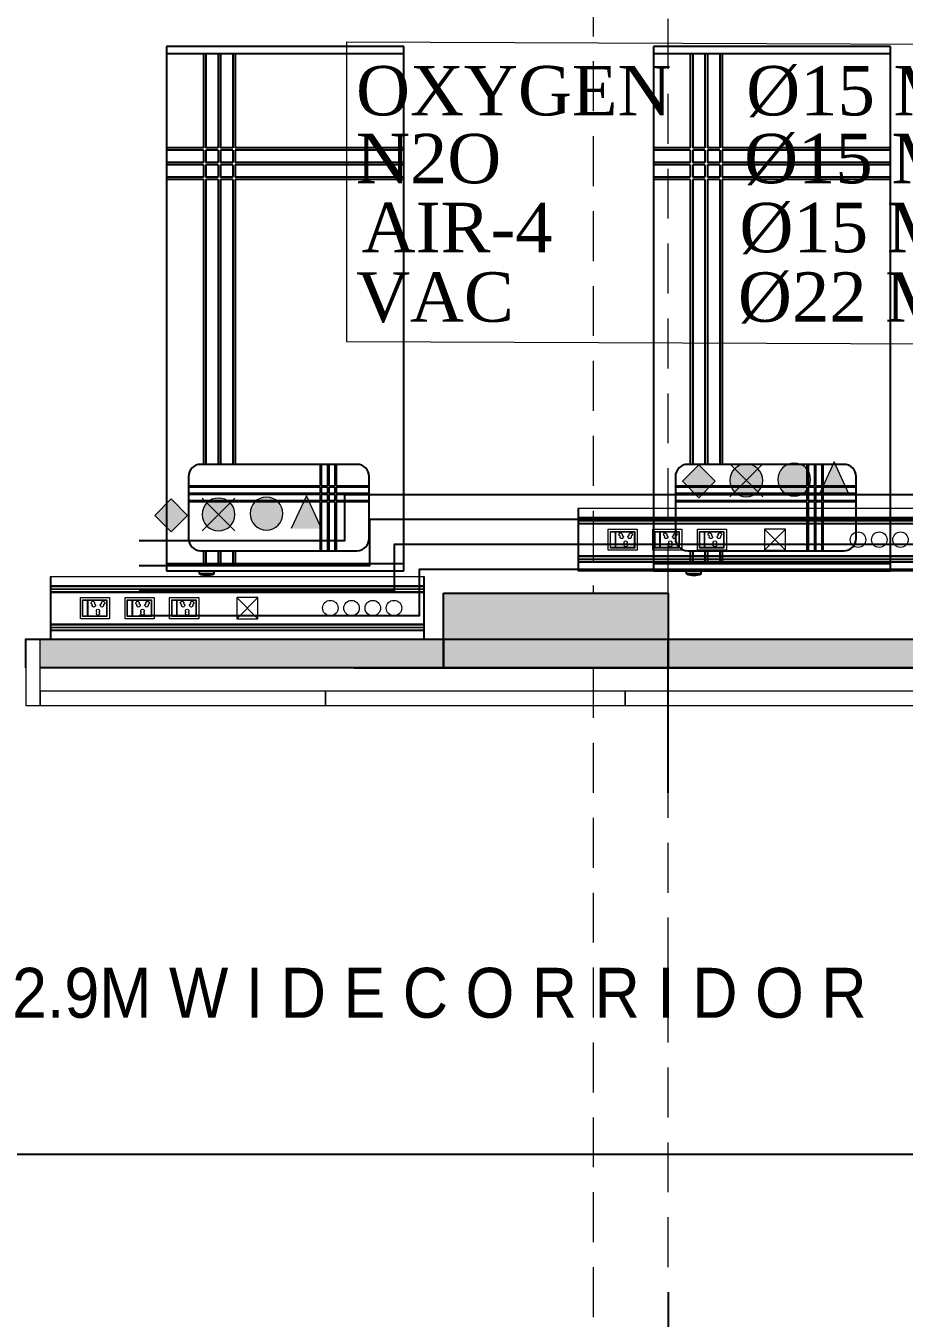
# Model space of a CAD drawing. Header units: metres. Extents: x 11749222 to 11901021, y -3863762 to -3708780.
# Drawn here: x 11814541 to 11818058, y -3790396 to -3785220 of the extents above; entities that cross this region are included whole.
import ezdxf

# ---------------------------------------------------------------- set-up
doc = ezdxf.new("R2010")
doc.units = ezdxf.units.M
doc.header["$MEASUREMENT"] = 0
doc.linetypes.add('HIDDEN', pattern=[0.375, 0.25, -0.125])
doc.layers.get('0').update_dxf_attribs({"color": 251, "linetype": 'CONTINUOUS'})
for name, color, linetype in [('BEAM', 251, 'CONTINUOUS'), ('BLOCK', 251, 'CONTINUOUS'), ('HATCH', 251, 'CONTINUOUS')]:
    doc.layers.add(name, color=color, linetype=linetype)
for name, color, linetype, lineweight in [('MEDI AIR 7', 4, 'CONTINUOUS', 25), ('MEDI AIR-4', 6, 'CONTINUOUS', 25), ('MEDI N2O', 5, 'CONTINUOUS', 25), ('MEDI O2', 3, 'CONTINUOUS', 25), ('MEDI VAC', 1, 'CONTINUOUS', 25), ('MGPS', 123, 'CONTINUOUS', 13), ('WALL PANEL', 7, 'CONTINUOUS', 15)]:
    doc.layers.add(name, color=color, linetype=linetype, lineweight=lineweight)
doc.styles.add('Scale M 75', font='times.ttf', dxfattribs={"height": 125})
doc.styles.get("Standard").update_dxf_attribs({"font": 'arial.ttf'})

# ---------------------------------------------------------------- blocks, each defined once
blk = doc.blocks.new('A$C42ED42C6')
at = {"layer": 'MEDI N2O', "linetype": 'Continuous', "lineweight": 15}
h = blk.add_hatch(color=5, dxfattribs=at)
h.dxf.hatch_style = 1
h.paths.add_polyline_path([(2946, 1220), (1726, 0), (2946, -1220, 0.1989124), (3451, 0, 0.1989124)])
h.paths.add_polyline_path([(1726, 0), (505, -1220, 0.4142136), (2946, -1220)])
h.paths.add_polyline_path([(505, 1220, 0.1989124), (0, 0, 0.1989124), (505, -1220), (1726, 0)])
h.paths.add_polyline_path([(2946, 1220, 0.4142136), (505, 1220), (1726, 0)])
at = {"layer": 'MEDI N2O', "color": 5, "linetype": 'Continuous', "lineweight": 15}
blk.add_circle((1726, 0), 1726, dxfattribs=at)
blk = doc.blocks.new('A$C04586E02')
at = {"layer": 'MEDI AIR-4', "lineweight": 15}
h = blk.add_hatch(color=256, dxfattribs=at)
h.dxf.hatch_style = 1
h.paths.add_polyline_path([(2946, 1220), (1726, 0), (2946, -1220, 0.1989124), (3451, 0, 0.1989124)])
h.paths.add_polyline_path([(1726, 0), (505, -1220, 0.4142136), (2946, -1220)])
h.paths.add_polyline_path([(505, 1220, 0.1989124), (0, 0, 0.1989124), (505, -1220), (1726, 0)])
h.paths.add_polyline_path([(2946, 1220, 0.4142136), (505, 1220), (1726, 0)])
for p, q in [((0, 1726), (3451, -1726)), ((3451, 1726), (0, -1726))]:
    blk.add_line(p, q, dxfattribs=at)
blk.add_circle((1726, 0), 1726, dxfattribs=at)
blk = doc.blocks.new('A$C1A766040')
at = {"layer": 'MEDI VAC', "lineweight": 15}
h = blk.add_hatch(color=256, dxfattribs=at)
h.dxf.hatch_style = 1
h.paths.add_polyline_path([(1726, -1726), (3451, 0), (1726, 1726), (0, 0)])
for p, q in [((1726, 1726), (0, 0)), ((3451, 0), (1726, 1726)), ((0, 0), (1726, -1726)), ((1726, -1726), (3451, 0))]:
    blk.add_line(p, q, dxfattribs=at)
blk = doc.blocks.new('A$C6CEF60F2')
at = {"layer": 'MEDI O2', "lineweight": 15}
h = blk.add_hatch(color=256, dxfattribs=at)
h.dxf.hatch_style = 1
h.paths.add_polyline_path([(0, 1587), (0, -1587), (3451, 0)])
for p, q in [((0, 1587, 0), (3451, 0, 0)), ((3451, 0, 0), (0, -1587, 0))]:
    blk.add_line(p, q, dxfattribs=at)
blk = doc.blocks.new('A$C47F2453C')
at = {"color": 196, "lineweight": -2, "ltscale": 30}
for p, q in [((1500.3, 250), (0, 250)), ((0, 250), (0, 0)), ((3, 250), (3, 0)), ((1497.3, 215.1), (3, 215.1)), ((1497.3, 211.6), (3, 211.6)), ((1497.3, 0), (1497.3, 250)), ((1500.3, 0), (1500.3, 250)), ((1497.3, 202.6), (3, 202.6)), ((1497.3, 201), (3, 201)), ((1497.3, 191.6), (3, 191.6)), ((1497.3, 188.1), (3, 188.1)), ((990.5, 156.7), (990.5, 93.3)), ((992.1, 156.7), (992.1, 93.3)), ((1011, 156.7), (1011, 93.3)), ((1169.2, 156.7), (1169.2, 93.3)), ((1170.8, 156.7), (1170.8, 93.3)), ((1189.7, 156.7), (1189.7, 93.3)), ((1347.9, 156.7), (1347.9, 93.3)), ((1349.5, 156.7), (1349.5, 93.3)), ((1368.4, 156.7), (1368.4, 93.3)), ((1497.3, 61.9), (3, 61.9)), ((1497.3, 58.4), (3, 58.4)), ((0, 0), (1500.3, 0)), ((1497.3, 49), (3, 49)), ((1497.3, 47.4), (3, 47.4)), ((1497.3, 38.4), (3, 38.4)), ((1497.3, 34.9), (3, 34.9))]:
    blk.add_line(p, q, dxfattribs=at)
for points in [[(667.4, 82.4), (752.4, 82.4), (752.4, 167.4), (667.4, 167.4)], [(914.8, 158.2), (1012.1, 158.2), (1012.1, 91.8), (914.8, 91.8)], [(1093.5, 158.2), (1190.8, 158.2), (1190.8, 91.8), (1093.5, 91.8)], [(1272.2, 158.2), (1369.5, 158.2), (1369.5, 91.8), (1272.2, 91.8)]]:
    blk.add_lwpolyline(points, close=True, dxfattribs=at)
for points in [[(752.4, 167.4), (667.4, 82.4)], [(667.4, 167.4), (752.4, 82.4)], [(904.6, 167.5), (1021.1, 167.5), (1021.1, 82.5), (904.6, 82.5), (904.6, 167.5)], [(990.5, 93.3), (916.4, 93.3), (916.4, 156.7), (990.5, 156.7)], [(992.1, 156.7), (1011, 156.7)], [(1083.3, 167.5), (1199.8, 167.5), (1199.8, 82.5), (1083.3, 82.5), (1083.3, 167.5)], [(1169.2, 93.3), (1095.1, 93.3), (1095.1, 156.7), (1169.2, 156.7)], [(1170.8, 156.7), (1189.7, 156.7)], [(1262, 167.5), (1378.5, 167.5), (1378.5, 82.5), (1262, 82.5), (1262, 167.5)], [(1347.9, 93.3), (1273.8, 93.3), (1273.8, 156.7), (1347.9, 156.7)], [(1349.5, 156.7), (1368.4, 156.7)], [(1011, 93.3), (992.1, 93.3)], [(1189.7, 93.3), (1170.8, 93.3)], [(1368.4, 93.3), (1349.5, 93.3)]]:
    blk.add_lwpolyline(points, dxfattribs=at)
for centre in [(122.4, 125), (207.4, 125), (292.4, 125), (377.4, 125)]:
    blk.add_circle(centre, 31, dxfattribs=at)
at = {"color": 196, "lineweight": -2, "ltscale": 30, "extrusion": (-7.88861e-31, -1.33227e-15, -1)}
for centre in [(930.5, 104.2), (1109.2, 104.2), (1287.9, 104.2)]:
    blk.add_ellipse(centre, major_axis=(4.77, 4.77), ratio=1, start_param=0.263361, end_param=5.282755, dxfattribs=at)
at = {"color": 196, "lineweight": -2, "ltscale": 30, "extrusion": (-3.9443e-31, -1.33227e-15, -1)}
for centre in [(934.9, 114.2), (1113.6, 114.2), (1292.3, 114.2)]:
    blk.add_ellipse(centre, major_axis=(-4.77, 4.77), ratio=1, start_param=4.97575, end_param=9.995144, dxfattribs=at)
at = {"color": 196, "lineweight": -2, "ltscale": 30, "extrusion": (-1.18329e-30, -1.33227e-15, -1)}
for centre in [(950.9, 146.9), (1129.6, 146.9), (1308.3, 146.9)]:
    blk.add_ellipse(centre, major_axis=(4.77, 4.77), ratio=1, start_param=2.986247, end_param=8.009328, dxfattribs=at)
at = {"color": 196, "lineweight": -2, "ltscale": 30, "extrusion": (-1.08468e-30, -1.33227e-15, -1)}
for centre in [(950.9, 136), (1129.6, 136), (1308.3, 136)]:
    blk.add_ellipse(centre, major_axis=(-4.77, 4.77), ratio=1, start_param=1.41545, end_param=6.438531, dxfattribs=at)
at = {"color": 196, "lineweight": -2, "ltscale": 30, "extrusion": (6.90253e-31, -1.33227e-15, -1)}
for centre in [(966.8, 114.2), (1145.5, 114.2)]:
    blk.add_ellipse(centre, major_axis=(4.77, 4.77), ratio=1, start_param=2.571226, end_param=7.59062, dxfattribs=at)
at = {"color": 196, "lineweight": -2, "ltscale": 30, "extrusion": (1.97215e-31, -1.33227e-15, -1)}
for centre, start_param, end_param in [((971.3, 104.2), -0.570366, 4.449028), ((1149.9, 104.2), -0.570366, 4.449028), ((1324.2, 114.2), 2.571226, 7.59062), ((1328.6, 104.2), -0.570366, 4.449028)]:
    blk.add_ellipse(centre, major_axis=(4.77, 4.77), ratio=1, start_param=start_param, end_param=end_param, dxfattribs=at)

msp = doc.modelspace()

# ---------------------------------------------------------------- hatches: boundary and pattern name
at = {"layer": 'HATCH', "ltscale": 500}
h = msp.add_hatch(color=251, dxfattribs=at)
h.dxf.hatch_style = 1
h.paths.add_polyline_path([(11782733.1, -3820581.8), (11783033.1, -3820581.8), (11783033.1, -3821481.8), (11782733.1, -3821481.8)])
h.paths.add_polyline_path([(11826143.1, -3824446.8), (11827043.1, -3824446.8), (11827043.1, -3824746.8), (11826143.1, -3824746.8)])
h.paths.add_polyline_path([(11800558.1, -3830511.8), (11800858.1, -3830511.8), (11800858.1, -3831411.8), (11800558.1, -3831411.8)])
h.paths.add_polyline_path([(11822943.1, -3830511.8), (11823543.1, -3830511.8), (11823543.1, -3830811.8), (11822943.1, -3830811.8)])
h.paths.add_polyline_path([(11779303.1, -3812391.8), (11780053.1, -3812391.8), (11780053.1, -3812691.8), (11779303.1, -3812691.8)])
h.paths.add_polyline_path([(11779303.1, -3815921.8), (11780203.1, -3815921.8), (11780203.1, -3816221.8), (11779303.1, -3816221.8)])
h.paths.add_polyline_path([(11816284.8, -3830411.8), (11817113.1, -3830411.8), (11817113.1, -3830711.8), (11816284.8, -3830711.8)])
h.paths.add_polyline_path([(11792528.1, -3829811.8), (11792828.1, -3829811.8), (11792828.1, -3830711.8), (11792528.1, -3830711.8)])
h.paths.add_polyline_path([(11786358.1, -3829961.8), (11786658.1, -3829961.8), (11786658.1, -3830711.8), (11786358.1, -3830711.8)])
h.paths.add_polyline_path([(11786033.1, -3830736.8), (11786333.1, -3830736.8), (11786333.1, -3831486.8), (11786033.1, -3831486.8)])
h.paths.add_polyline_path([(11779303.1, -3801521.8), (11780053.1, -3801521.8), (11780053.1, -3801821.8), (11779303.1, -3801821.8)])
h.paths.add_polyline_path([(11826143.1, -3801521.8), (11827043.1, -3801521.8), (11827043.1, -3801821.8), (11826143.1, -3801821.8)])
h.paths.add_polyline_path([(11779203.1, -3820581.8), (11779503.1, -3820581.8), (11779503.1, -3821481.8), (11779203.1, -3821481.8)])
h.paths.add_polyline_path([(11786033.1, -3829961.8), (11786333.1, -3829961.8), (11786333.1, -3830711.8), (11786033.1, -3830711.8)])
h.paths.add_polyline_path([(11826043.1, -3787791.8), (11826343.1, -3787791.8), (11826343.1, -3786813.5), (11826043.1, -3786813.5)])
h.paths.add_polyline_path([(11779303.1, -3808791.8), (11780053.1, -3808791.8), (11780053.1, -3809091.8), (11779303.1, -3809091.8)])
h.paths.add_polyline_path([(11807758.1, -3830511.8), (11808058.1, -3830511.8), (11808058.1, -3831411.8), (11807758.1, -3831411.8)])
h.paths.add_polyline_path([(11826143.1, -3781561.8), (11827043.1, -3781561.8), (11827043.1, -3781861.8), (11826143.1, -3781861.8)])
h.paths.add_polyline_path([(11826143.1, -3797921.8), (11827043.1, -3797921.8), (11827043.1, -3798221.8), (11826143.1, -3798221.8)])
h.paths.add_polyline_path([(11779303.1, -3805191.8), (11780053.1, -3805191.8), (11780053.1, -3805491.8), (11779303.1, -3805491.8)])
h.paths.add_polyline_path([(11811358.1, -3824481.8), (11811658.1, -3824481.8), (11811658.1, -3825381.8), (11811358.1, -3825381.8)])
h.paths.add_polyline_path([(11826143.1, -3805191.8), (11827043.1, -3805191.8), (11827043.1, -3805491.8), (11826143.1, -3805491.8)])
h.paths.add_polyline_path([(11784348.1, -3790791.8), (11784648.1, -3790791.8), (11784648.1, -3791391.8), (11784348.1, -3791391.8)])
h.paths.add_polyline_path([(11779303.1, -3790791.8), (11780203.1, -3790791.8), (11780203.1, -3791091.8), (11779303.1, -3791091.8)])
h.paths.add_polyline_path([(11826143.1, -3790791.8), (11826943.1, -3790791.8), (11826943.1, -3791091.8), (11826143.1, -3791091.8)])
h.paths.add_polyline_path([(11822943.1, -3819521.8), (11823642, -3819521.8), (11823642, -3819821.8), (11822943.1, -3819821.8)])
h.paths.add_polyline_path([(11820113.1, -3830411.8), (11820941.3, -3830411.8), (11820941.3, -3830711.8), (11820113.1, -3830711.8)])
h.paths.add_polyline_path([(11826143.1, -3812391.8), (11827043.1, -3812391.8), (11827043.1, -3812691.8), (11826143.1, -3812691.8)])
h.paths.add_polyline_path([(11784348.1, -3787191.8), (11784648.1, -3787191.8), (11784648.1, -3787791.8), (11784348.1, -3787791.8)])
h.paths.add_polyline_path([(11784673.1, -3787191.8), (11784973.1, -3787191.8), (11784973.1, -3787791.8), (11784673.1, -3787791.8)])
h.paths.add_polyline_path([(11780683.1, -3786891.8), (11780983.1, -3786891.8), (11780983.1, -3787791.8), (11780683.1, -3787791.8)])
h.paths.add_polyline_path([(11826143.1, -3830411.8), (11827043.1, -3830411.8), (11827043.1, -3830711.8), (11826143.1, -3830711.8)])
h.paths.add_polyline_path([(11798793.1, -3779261.8), (11799093.1, -3779261.8), (11799093.1, -3780161.8), (11798793.1, -3780161.8)])
h.paths.add_polyline_path([(11804823.1, -3779261.8), (11805123.1, -3779261.8), (11805123.1, -3780161.8), (11804823.1, -3780161.8)])
h.paths.add_polyline_path([(11782733.1, -3829961.8), (11783033.1, -3829961.8), (11783033.1, -3830711.8), (11782733.1, -3830711.8)])
h.paths.add_polyline_path([(11784673.1, -3790791.8), (11784973.1, -3790791.8), (11784973.1, -3791391.8), (11784673.1, -3791391.8)])
h.paths.add_polyline_path([(11795493.1, -3779261.8), (11795793.1, -3779261.8), (11795793.1, -3780161.8), (11795493.1, -3780161.8)])
h.paths.add_polyline_path([(11780683.1, -3781011.8), (11780983.1, -3781011.8), (11780983.1, -3781761.8), (11780683.1, -3781761.8)])
h.paths.add_polyline_path([(11784348.1, -3794391.8), (11784648.1, -3794391.8), (11784648.1, -3794991.8), (11784348.1, -3794991.8)])
h.paths.add_polyline_path([(11784673.1, -3794991.8), (11784973.1, -3794991.8), (11784973.1, -3794391.8), (11784673.1, -3794391.8)])
h.paths.add_polyline_path([(11782733.1, -3815471.8), (11783033.1, -3815471.8), (11783033.1, -3816221.8), (11782733.1, -3816221.8)])
h.paths.add_polyline_path([(11784348.1, -3781011.8), (11784648.1, -3781011.8), (11784648.1, -3781761.8), (11784348.1, -3781761.8)])
h.paths.add_polyline_path([(11782283.1, -3830736.8), (11783033.1, -3830736.8), (11783033.1, -3831036.8), (11782283.1, -3831036.8)])
h.paths.add_polyline_path([(11811358.1, -3830511.8), (11811658.1, -3830511.8), (11811658.1, -3831411.8), (11811358.1, -3831411.8)])
h.paths.add_polyline_path([(11782733.1, -3824481.8), (11783033.1, -3824481.8), (11783033.1, -3825231.8), (11782733.1, -3825231.8)])
h.paths.add_polyline_path([(11804158.1, -3830511.8), (11804458.1, -3830511.8), (11804458.1, -3831411.8), (11804158.1, -3831411.8)])
h.paths.add_polyline_path([(11826143.1, -3794391.8), (11827043.1, -3794391.8), (11827043.1, -3794691.8), (11826143.1, -3794691.8)])
h.paths.add_polyline_path([(11779303.1, -3797921.8), (11780053.1, -3797921.8), (11780053.1, -3798221.8), (11779303.1, -3798221.8)])
h.paths.add_polyline_path([(11820113.1, -3830736.8), (11820713.1, -3830736.8), (11820713.1, -3831036.8), (11820113.1, -3831036.8)])
h.paths.add_polyline_path([(11779028.1, -3830736.8), (11779778.1, -3830736.8), (11779778.1, -3831036.8), (11779028.1, -3831036.8)])
h.paths.add_polyline_path([(11816513.1, -3830736.8), (11817113.1, -3830736.8), (11817113.1, -3831036.8), (11816513.1, -3831036.8)])
h.paths.add_polyline_path([(11780203.1, -3794391.8), (11779303.1, -3794391.8), (11779303.1, -3794691.8), (11780203.1, -3794691.8)])
h.paths.add_polyline_path([(11792528.1, -3824481.8), (11792828.1, -3824481.8), (11792828.1, -3825381.8), (11792528.1, -3825381.8)])
h.paths.add_polyline_path([(11796958.1, -3830511.8), (11797258.1, -3830511.8), (11797258.1, -3831411.8), (11796958.1, -3831411.8)])
h.paths.add_polyline_path([(11816813.1, -3824481.8), (11817113.1, -3824481.8), (11817113.1, -3825381.8), (11816813.1, -3825381.8)])
h.paths.add_polyline_path([(11826143.1, -3815921.8), (11827043.1, -3815921.8), (11827043.1, -3816221.8), (11826143.1, -3816221.8)])
h.paths.add_polyline_path([(11826143.1, -3821181.8), (11827121.3, -3821181.8), (11827121.3, -3821481.8), (11826143.1, -3821481.8)])
h.paths.add_polyline_path([(11787103.1, -3780861.8), (11787403.1, -3780861.8), (11787403.1, -3781761.8), (11787103.1, -3781761.8)])
edge = h.paths.add_edge_path()
edge.add_line((11807608.1, -3780861.8), (11807608.1, -3781761.8))
edge.add_line((11820113.1, -3821481.8), (11821091.3, -3821481.8))
edge.add_line((11786033.1, -3815471.8), (11786033.1, -3816221.8))
edge.add_line((11807908.1, -3787791.8), (11807908.1, -3786891.8))
edge.add_line((11786333.1, -3825231.8), (11786333.1, -3824481.8))
edge.add_line((11786358.1, -3824481.8), (11786358.1, -3825231.8))
h.paths.add_polyline_path([(11804823.1, -3821181.8), (11805723.1, -3821181.8), (11805723.1, -3821481.8), (11804823.1, -3821481.8)], flags=17)
h.paths.add_polyline_path([(11789463.1, -3820581.8), (11789763.1, -3820581.8), (11789763.1, -3821481.8), (11789463.1, -3821481.8)], flags=17)
h.paths.add_polyline_path([(11786358.1, -3820731.8), (11786658.1, -3820731.8), (11786658.1, -3821481.8), (11786358.1, -3821481.8)], flags=17)
h.paths.add_polyline_path([(11786358.1, -3824481.8), (11786658.1, -3824481.8), (11786658.1, -3825231.8), (11786358.1, -3825231.8)], flags=17)
h.paths.add_polyline_path([(11794814.8, -3821181.8), (11795793.1, -3821181.8), (11795793.1, -3821481.8), (11794814.8, -3821481.8)], flags=17)
h.paths.add_polyline_path([(11796618.9, -3824481.8), (11797597.2, -3824481.8), (11797597.2, -3824781.8), (11796618.9, -3824781.8)], flags=17)
h.paths.add_polyline_path([(11810183.1, -3821181.8), (11811083.1, -3821181.8), (11811083.1, -3821481.8), (11810183.1, -3821481.8)], flags=17)
h.paths.add_polyline_path([(11798793.1, -3821181.8), (11799771.3, -3821181.8), (11799771.3, -3821481.8), (11798793.1, -3821481.8)], flags=17)
h.paths.add_polyline_path([(11816213.1, -3821181.8), (11817113.1, -3821181.8), (11817113.1, -3821481.8), (11816213.1, -3821481.8)], flags=17)
h.paths.add_polyline_path([(11786033.1, -3820731.8), (11786333.1, -3820731.8), (11786333.1, -3821481.8), (11786033.1, -3821481.8)], flags=17)
h.paths.add_polyline_path([(11786033.1, -3824481.8), (11786333.1, -3824481.8), (11786333.1, -3825231.8), (11786033.1, -3825231.8)], flags=17)
h.paths.add_polyline_path([(11810183.1, -3794391.8), (11811083.1, -3794391.8), (11811083.1, -3794691.8), (11810183.1, -3794691.8)], flags=17)
h.paths.add_polyline_path([(11804823.1, -3787191.8), (11805123.1, -3787191.8), (11805123.1, -3787791.8), (11804823.1, -3787791.8)], flags=16)
h.paths.add_polyline_path([(11804823.1, -3801521.8), (11805723.1, -3801521.8), (11805723.1, -3801821.8), (11804823.1, -3801821.8)], flags=17)
h.paths.add_polyline_path([(11801593.1, -3785331.8), (11802193.1, -3785331.8), (11802193.1, -3785631.8), (11801593.1, -3785631.8)], flags=17)
h.paths.add_polyline_path([(11801593.1, -3787491.8), (11802193.1, -3787491.8), (11802193.1, -3787791.8), (11801593.1, -3787791.8)], flags=16)
h.paths.add_polyline_path([(11810183.1, -3815921.8), (11811083.1, -3815921.8), (11811083.1, -3816221.8), (11810183.1, -3816221.8)], flags=17)
h.paths.add_polyline_path([(11786033.1, -3815471.8), (11786333.1, -3815471.8), (11786333.1, -3816221.8), (11786033.1, -3816221.8)], flags=17)
h.paths.add_polyline_path([(11795793.1, -3805491.8), (11794893.1, -3805491.8), (11794893.1, -3805191.8), (11795793.1, -3805191.8)], flags=17)
h.paths.add_polyline_path([(11788863.1, -3812391.8), (11789763.1, -3812391.8), (11789763.1, -3812691.8), (11788863.1, -3812691.8)], flags=17)
h.paths.add_polyline_path([(11795493.1, -3815621.8), (11795793.1, -3815621.8), (11795793.1, -3816521.8), (11795493.1, -3816521.8)], flags=17)
h.paths.add_polyline_path([(11788863.1, -3815921.8), (11789763.1, -3815921.8), (11789763.1, -3816221.8), (11788863.1, -3816221.8)], flags=17)
h.paths.add_polyline_path([(11804823.1, -3812391.8), (11805723.1, -3812391.8), (11805723.1, -3812691.8), (11804823.1, -3812691.8)], flags=17)
h.paths.add_polyline_path([(11786358.1, -3815471.8), (11786658.1, -3815471.8), (11786658.1, -3816221.8), (11786358.1, -3816221.8)], flags=17)
h.paths.add_polyline_path([(11788863.1, -3808791.8), (11789763.1, -3808791.8), (11789763.1, -3809091.8), (11788863.1, -3809091.8)], flags=17)
h.paths.add_polyline_path([(11810183.1, -3797921.8), (11811083.1, -3797921.8), (11811083.1, -3798221.8), (11810183.1, -3798221.8)], flags=17)
h.paths.add_polyline_path([(11810183.1, -3808791.8), (11811083.1, -3808791.8), (11811083.1, -3809091.8), (11810183.1, -3809091.8)], flags=17)
h.paths.add_polyline_path([(11810183.1, -3805191.8), (11811083.1, -3805191.8), (11811083.1, -3805491.8), (11810183.1, -3805491.8)], flags=17)
h.paths.add_polyline_path([(11813683.1, -3819521.8), (11814283.1, -3819521.8), (11814283.1, -3819821.8), (11813683.1, -3819821.8)], flags=17)
h.paths.add_polyline_path([(11820113.1, -3801521.8), (11821013.1, -3801521.8), (11821013.1, -3801821.8), (11820113.1, -3801821.8)], flags=17)
h.paths.add_polyline_path([(11816213.1, -3801521.8), (11817113.1, -3801521.8), (11817113.1, -3801821.8), (11816213.1, -3801821.8)], flags=17)
h.paths.add_polyline_path([(11798793.1, -3808491.8), (11799093.1, -3808491.8), (11799093.1, -3809391.8), (11798793.1, -3809391.8)], flags=17)
h.paths.add_polyline_path([(11804823.1, -3808791.8), (11805723.1, -3808791.8), (11805723.1, -3809091.8), (11804823.1, -3809091.8)], flags=17)
h.paths.add_polyline_path([(11820113.1, -3821181.8), (11821091.3, -3821181.8), (11821091.3, -3821481.8), (11820113.1, -3821481.8)], flags=17)
h.paths.add_polyline_path([(11795493.1, -3808491.8), (11795793.1, -3808491.8), (11795793.1, -3809391.8), (11795493.1, -3809391.8)], flags=17)
h.paths.add_polyline_path([(11816813.1, -3808491.8), (11817113.1, -3808491.8), (11817113.1, -3809391.8), (11816813.1, -3809391.8)], flags=17)
h.paths.add_polyline_path([(11798793.1, -3801521.8), (11799693.1, -3801521.8), (11799693.1, -3801821.8), (11798793.1, -3801821.8)], flags=17)
h.paths.add_polyline_path([(11811910.6, -3787491.8), (11812810.6, -3787491.8), (11812810.6, -3787791.8), (11811910.6, -3787791.8)], flags=17)
h.paths.add_polyline_path([(11816213.1, -3787491.8), (11817113.1, -3787491.8), (11817113.1, -3787791.8), (11816213.1, -3787791.8)], flags=17)
h.paths.add_polyline_path([(11820113.1, -3787491.8), (11821013.1, -3787491.8), (11821013.1, -3787791.8), (11820113.1, -3787791.8)], flags=17)
h.paths.add_polyline_path([(11804823.1, -3805191.8), (11805723.1, -3805191.8), (11805723.1, -3805491.8), (11804823.1, -3805491.8)], flags=17)
h.paths.add_polyline_path([(11798793.1, -3805191.8), (11799693.1, -3805191.8), (11799693.1, -3805491.8), (11798793.1, -3805491.8)], flags=17)
h.paths.add_polyline_path([(11792363.1, -3819521.8), (11792963.1, -3819521.8), (11792963.1, -3819821.8), (11792363.1, -3819821.8)], flags=17)
h.paths.add_polyline_path([(11804823.1, -3794391.8), (11805723.1, -3794391.8), (11805723.1, -3794691.8), (11804823.1, -3794691.8)], flags=17)
h.paths.add_polyline_path([(11788863.1, -3805191.8), (11789763.1, -3805191.8), (11789763.1, -3805491.8), (11788863.1, -3805491.8)], flags=17)
h.paths.add_polyline_path([(11820113.1, -3805191.8), (11821013.1, -3805191.8), (11821013.1, -3805491.8), (11820113.1, -3805491.8)], flags=17)
h.paths.add_polyline_path([(11816213.1, -3805191.8), (11817113.1, -3805191.8), (11817113.1, -3805491.8), (11816213.1, -3805491.8)], flags=17)
h.paths.add_polyline_path([(11820113.1, -3808491.8), (11820413.1, -3808491.8), (11820413.1, -3809391.8), (11820113.1, -3809391.8)], flags=17)
h.paths.add_polyline_path([(11798793.1, -3812091.8), (11799093.1, -3812091.8), (11799093.1, -3812991.8), (11798793.1, -3812991.8)], flags=17)
h.paths.add_polyline_path([(11820113.1, -3815621.8), (11820413.1, -3815621.8), (11820413.1, -3816521.8), (11820113.1, -3816521.8)], flags=17)
h.paths.add_polyline_path([(11804823.1, -3797921.8), (11805723.1, -3797921.8), (11805723.1, -3798221.8), (11804823.1, -3798221.8)], flags=17)
h.paths.add_polyline_path([(11816813.1, -3797621.8), (11817113.1, -3797621.8), (11817113.1, -3798521.8), (11816813.1, -3798521.8)], flags=17)
h.paths.add_polyline_path([(11820113.1, -3797621.8), (11820413.1, -3797621.8), (11820413.1, -3798521.8), (11820113.1, -3798521.8)], flags=17)
h.paths.add_polyline_path([(11794893.1, -3801521.8), (11795793.1, -3801521.8), (11795793.1, -3801821.8), (11794893.1, -3801821.8)], flags=17)
h.paths.add_polyline_path([(11809987.8, -3801521.6), (11811083.1, -3801521.8), (11811083.1, -3801821.8), (11809987.8, -3801821.6)], flags=17)
h.paths.add_polyline_path([(11788863.1, -3801521.8), (11789763.1, -3801521.8), (11789763.1, -3801821.8), (11788863.1, -3801821.8)], flags=17)
h.paths.add_polyline_path([(11803818.9, -3824481.8), (11804797.2, -3824481.8), (11804797.2, -3824781.8), (11803818.9, -3824781.8)], flags=17)
h.paths.add_polyline_path([(11795493.1, -3812091.8), (11795793.1, -3812091.8), (11795793.1, -3812991.8), (11795493.1, -3812991.8)], flags=17)
h.paths.add_polyline_path([(11791348.1, -3781761.8), (11791648.1, -3781761.8), (11791648.1, -3780961.8), (11791348.1, -3780961.8)], flags=17)
h.paths.add_polyline_path([(11820113.1, -3794091.8), (11820413.1, -3794091.8), (11820413.1, -3794991.8), (11820113.1, -3794991.8)], flags=17)
h.paths.add_polyline_path([(11795493.1, -3784731.8), (11795793.1, -3784731.8), (11795793.1, -3785631.8), (11795493.1, -3785631.8)], flags=17)
h.paths.add_polyline_path([(11810183.1, -3790791.8), (11811083.1, -3790791.8), (11811083.1, -3791091.8), (11810183.1, -3791091.8)], flags=17)
h.paths.add_polyline_path([(11804823.1, -3784731.8), (11805123.1, -3784731.8), (11805123.1, -3785631.8), (11804823.1, -3785631.8)], flags=17)
h.paths.add_polyline_path([(11791348.1, -3786891.8), (11791648.1, -3786891.8), (11791648.1, -3787791.8), (11791348.1, -3787791.8)], flags=17)
h.paths.add_polyline_path([(11807608.1, -3786891.8), (11807908.1, -3786891.8), (11807908.1, -3787791.8), (11807608.1, -3787791.8)], flags=16)
h.paths.add_polyline_path([(11788863.1, -3790791.8), (11789763.1, -3790791.8), (11789763.1, -3791091.8), (11788863.1, -3791091.8)], flags=17)
h.paths.add_polyline_path([(11798793.1, -3790791.8), (11799438.1, -3790791.8), (11799438.1, -3791091.8), (11798793.1, -3791091.8)], flags=17)
h.paths.add_polyline_path([(11787103.1, -3786891.8), (11787403.1, -3786891.8), (11787403.1, -3787791.8), (11787103.1, -3787791.8)], flags=17)
h.paths.add_polyline_path([(11816813.1, -3780861.8), (11817113.1, -3780861.8), (11817113.1, -3781761.8), (11816813.1, -3781761.8)], flags=17)
h.paths.add_polyline_path([(11795493.1, -3786891.8), (11795793.1, -3786891.8), (11795793.1, -3787791.8), (11795493.1, -3787791.8)], flags=17)
h.paths.add_polyline_path([(11812210.6, -3780861.8), (11812510.6, -3780861.8), (11812510.6, -3781761.8), (11812210.6, -3781761.8)], flags=17)
h.paths.add_polyline_path([(11820113.1, -3790791.8), (11821013.1, -3790791.8), (11821013.1, -3791091.8), (11820113.1, -3791091.8)], flags=17)
h.paths.add_polyline_path([(11795493.1, -3797621.8), (11795793.1, -3797621.8), (11795793.1, -3798521.8), (11795493.1, -3798521.8)], flags=17)
h.paths.add_polyline_path([(11788863.1, -3794391.8), (11789763.1, -3794391.8), (11789763.1, -3794691.8), (11788863.1, -3794691.8)], flags=17)
h.paths.add_polyline_path([(11807608.1, -3780861.8), (11807908.1, -3780861.8), (11807908.1, -3781761.8), (11807608.1, -3781761.8)], flags=17)
h.paths.add_polyline_path([(11816213.1, -3790791.8), (11817113.1, -3790791.8), (11817113.1, -3791091.8), (11816213.1, -3791091.8)], flags=17)
h.paths.add_polyline_path([(11820113.1, -3780861.8), (11820413.1, -3780861.8), (11820413.1, -3781761.8), (11820113.1, -3781761.8)], flags=17)
h.paths.add_polyline_path([(11807418.9, -3824481.8), (11808397.2, -3824481.8), (11808397.2, -3824781.8), (11807418.9, -3824781.8)], flags=17)
h.paths.add_polyline_path([(11804823.1, -3790791.8), (11805723.1, -3790791.8), (11805723.1, -3791091.8), (11804823.1, -3791091.8)], flags=17)
h.paths.add_polyline_path([(11804823.1, -3815921.8), (11805723.1, -3815921.8), (11805723.1, -3816221.8), (11804823.1, -3816221.8)], flags=17)
h.paths.add_polyline_path([(11798793.1, -3794091.8), (11799093.1, -3794091.8), (11799093.1, -3794991.8), (11798793.1, -3794991.8)], flags=17)
h.paths.add_polyline_path([(11810183.1, -3812391.8), (11811083.1, -3812391.8), (11811083.1, -3812691.8), (11810183.1, -3812691.8)], flags=17)
h.paths.add_polyline_path([(11795493.1, -3794991.8), (11795793.1, -3794991.8), (11795793.1, -3794094.2), (11795493.1, -3794094.2)], flags=17)
h.paths.add_polyline_path([(11816813.1, -3812091.8), (11817113.1, -3812091.8), (11817113.1, -3812991.8), (11816813.1, -3812991.8)], flags=17)
h.paths.add_polyline_path([(11798793.1, -3815621.8), (11799093.1, -3815621.8), (11799093.1, -3816521.8), (11798793.1, -3816521.8)], flags=17)
h.paths.add_polyline_path([(11820113.1, -3812091.8), (11820413.1, -3812091.8), (11820413.1, -3812991.8), (11820113.1, -3812991.8)], flags=17)
h.paths.add_polyline_path([(11794814.8, -3790791.8), (11795793.1, -3790791.8), (11795793.1, -3791091.8), (11794814.8, -3791091.8)], flags=17)
h.paths.add_polyline_path([(11816813.1, -3815621.8), (11817113.1, -3815621.8), (11817113.1, -3816521.8), (11816813.1, -3816521.8)], flags=17)
h.paths.add_polyline_path([(11798793.1, -3797621.8), (11799093.1, -3797621.8), (11799093.1, -3798521.8), (11798793.1, -3798521.8)], flags=17)
h.paths.add_polyline_path([(11788863.1, -3797921.8), (11789763.1, -3797921.8), (11789763.1, -3798221.8), (11788863.1, -3798221.8)], flags=17)
h.paths.add_polyline_path([(11816813.1, -3794091.8), (11817113.1, -3794091.8), (11817113.1, -3794991.8), (11816813.1, -3794991.8)], flags=17)
h.paths.add_polyline_path([(11820413.1, -3824539), (11820113.1, -3824539), (11820113.1, -3825460.1), (11820413.1, -3825460.1)])
h = msp.add_hatch(color=256, dxfattribs=at)
h.dxf.hatch_style = 1
h.paths.add_polyline_path([(11817113.1, -3787676.8), (11820113.1, -3787676.8), (11820113.1, -3787791.8), (11817113.1, -3787791.8)])
h.paths.add_polyline_path([(11823028.1, -3789734.7), (11823143.1, -3789734.7), (11823143.1, -3787791.8), (11823028.1, -3787791.8)])
h.paths.add_polyline_path([(11823143.1, -3790849), (11823028.1, -3790849), (11823028.1, -3790976.8), (11823143.1, -3790976.8)])
h.paths.add_polyline_path([(11822798.4, -3787791.8), (11822798.4, -3787676.8), (11822828.5, -3787676.8), (11822798.1, -3787676.8), (11822798.1, -3787791.8)])
h.paths.add_polyline_path([(11822855.5, -3787676.8), (11822855.5, -3787791.8), (11826043.1, -3787791.8), (11826043.1, -3787676.8)])
h.paths.add_polyline_path([(11821297.7, -3787676.8), (11821297.7, -3787791.8), (11821298.1, -3787791.8), (11821298.1, -3787676.8)])
h.paths.add_polyline_path([(11821240.6, -3787791.8), (11821240.6, -3787676.8), (11821013.1, -3787676.8), (11821013.1, -3787791.8)])
h.paths.add_polyline_path([(11814540.6, -3787676.8), (11814569.1, -3787676.8), (11814540.6, -3787676.8)])
h.paths.add_polyline_path([(11814597.7, -3787676.8), (11814597.7, -3787791.8), (11816213.1, -3787791.8), (11816213.1, -3787676.8)])
h.paths.add_polyline_path([(11812983.4, -3787791.8), (11812983.4, -3787676.8), (11812810.6, -3787676.8), (11812810.6, -3787791.8)])
h.paths.add_polyline_path([(11810738.4, -3787791.8), (11810738.4, -3787676.8), (11807908.1, -3787676.8), (11807908.1, -3787791.8)])

# ---------------------------------------------------------------- linework, layer by layer
at = {"lineweight": 25}
for p, q in [((11815103.7, -3785302.9), (11815103.7, -3787402.9)), ((11816053.8, -3785302.9), (11815103.7, -3785302.9)), ((11816053.8, -3785332.4), (11815103.7, -3785332.4)), ((11816053.8, -3787402.9), (11816053.8, -3785302.9)), ((11817053.8, -3785302.9), (11817053.8, -3787402.9)), ((11818003.8, -3785302.9), (11817053.8, -3785302.9)), ((11818003.8, -3785332.4), (11817053.8, -3785332.4)), ((11818003.8, -3787402.9), (11818003.8, -3785302.9)), ((11815241.1, -3786976), (11815866.4, -3786976)), ((11817191.1, -3786976), (11817816.4, -3786976)), ((11815191.9, -3787025.3), (11815191.9, -3787272.7)), ((11815915.6, -3787272.7), (11815915.6, -3787025.3)), ((11817141.9, -3787025.3), (11817141.9, -3787272.7)), ((11817865.6, -3787272.7), (11817865.6, -3787025.3)), ((11815241.1, -3787321.9), (11815866.4, -3787321.9)), ((11817191.1, -3787321.9), (11817816.4, -3787321.9)), ((11815103.7, -3787373.4), (11816053.8, -3787373.4)), ((11815103.7, -3787402.9), (11816053.8, -3787402.9)), ((11815236.1, -3787415.1), (11815236.1, -3787402.9)), ((11815295.2, -3787415.1), (11815295.2, -3787402.9)), ((11817053.8, -3787373.4), (11818003.8, -3787373.4)), ((11817053.8, -3787402.9), (11818003.8, -3787402.9)), ((11817186.1, -3787415.1), (11817186.1, -3787402.9)), ((11817245.2, -3787415.1), (11817245.2, -3787402.9)), ((11815295.2, -3787415.1), (11815236.1, -3787415.1)), ((11817245.2, -3787415.1), (11817186.1, -3787415.1)), ((11815856, -3787676.8), (11820113.1, -3787676.8)), ((11817113.1, -3788291.8), (11817113.1, -3787676.8)), ((11817113.1, -3787791.8), (11814597.7, -3787791.8)), ((11815856, -3787791.8), (11821240.6, -3787791.8)), ((11817113.1, -3790291.8), (11817113.1, -3790791.8))]:
    msp.add_line(p, q, dxfattribs=at)
at = {"lineweight": 25, "ltscale": 0.75}
for p, q in [((11815251.4, -3785332.4), (11815251.4, -3785707.8)), ((11815261.2, -3785332.4), (11815261.2, -3785707.8)), ((11815310.4, -3785332.4), (11815310.4, -3785707.8)), ((11815320.3, -3785332.4), (11815320.3, -3785707.8)), ((11815369.5, -3785332.4), (11815369.5, -3785707.8)), ((11815379.3, -3785332.4), (11815379.3, -3785707.8)), ((11817201.4, -3785332.4), (11817201.4, -3785707.8)), ((11817211.2, -3785332.4), (11817211.2, -3785707.8)), ((11817260.4, -3785332.4), (11817260.4, -3785707.8)), ((11817270.3, -3785332.4), (11817270.3, -3785707.8)), ((11817319.5, -3785332.4), (11817319.5, -3785707.8)), ((11817329.3, -3785332.4), (11817329.3, -3785707.8)), ((11815251.4, -3785707.8), (11815103.7, -3785707.8)), ((11815251.4, -3785717.6), (11815103.7, -3785717.6)), ((11815251.4, -3785717.6), (11815251.4, -3785766.9)), ((11815310.4, -3785707.8), (11815261.2, -3785707.8)), ((11815261.2, -3785717.6), (11815261.2, -3785766.9)), ((11815310.4, -3785717.6), (11815261.2, -3785717.6)), ((11815310.4, -3785717.6), (11815310.4, -3785766.9)), ((11815369.5, -3785707.8), (11815320.3, -3785707.8)), ((11815320.3, -3785717.6), (11815320.3, -3785766.9)), ((11815369.5, -3785717.6), (11815320.3, -3785717.6)), ((11815369.5, -3785717.6), (11815369.5, -3785766.9)), ((11816053.8, -3785707.8), (11815379.3, -3785707.8)), ((11815379.3, -3785717.6), (11815379.3, -3785766.9)), ((11816053.8, -3785717.6), (11815379.3, -3785717.6)), ((11817201.4, -3785707.8), (11817053.8, -3785707.8)), ((11817201.4, -3785717.6), (11817053.8, -3785717.6)), ((11817201.4, -3785717.6), (11817201.4, -3785766.9)), ((11817260.4, -3785707.8), (11817211.2, -3785707.8)), ((11817211.2, -3785717.6), (11817211.2, -3785766.9)), ((11817260.4, -3785717.6), (11817211.2, -3785717.6)), ((11817260.4, -3785717.6), (11817260.4, -3785766.9)), ((11817319.5, -3785707.8), (11817270.3, -3785707.8)), ((11817270.3, -3785717.6), (11817270.3, -3785766.9)), ((11817319.5, -3785717.6), (11817270.3, -3785717.6)), ((11817319.5, -3785717.6), (11817319.5, -3785766.9)), ((11818003.8, -3785707.8), (11817329.3, -3785707.8)), ((11817329.3, -3785717.6), (11817329.3, -3785766.9)), ((11818003.8, -3785717.6), (11817329.3, -3785717.6)), ((11815251.4, -3785766.9), (11815103.7, -3785766.9)), ((11815251.4, -3785776.7), (11815103.7, -3785776.7)), ((11815251.4, -3785776.7), (11815251.4, -3785825.9)), ((11815310.4, -3785766.9), (11815261.2, -3785766.9)), ((11815261.2, -3785776.7), (11815261.2, -3785825.9)), ((11815310.4, -3785776.7), (11815261.2, -3785776.7)), ((11815310.4, -3785776.7), (11815310.4, -3785825.9)), ((11815369.5, -3785766.9), (11815320.3, -3785766.9)), ((11815320.3, -3785776.7), (11815320.3, -3785825.9)), ((11815369.5, -3785776.7), (11815320.3, -3785776.7)), ((11815369.5, -3785776.7), (11815369.5, -3785825.9)), ((11816053.8, -3785766.9), (11815379.3, -3785766.9)), ((11815379.3, -3785776.7), (11815379.3, -3785825.9)), ((11816053.8, -3785776.7), (11815379.3, -3785776.7)), ((11817201.4, -3785766.9), (11817053.8, -3785766.9)), ((11817201.4, -3785776.7), (11817053.8, -3785776.7)), ((11817201.4, -3785776.7), (11817201.4, -3785825.9)), ((11817260.4, -3785766.9), (11817211.2, -3785766.9)), ((11817211.2, -3785776.7), (11817211.2, -3785825.9)), ((11817260.4, -3785776.7), (11817211.2, -3785776.7)), ((11817260.4, -3785776.7), (11817260.4, -3785825.9)), ((11817319.5, -3785766.9), (11817270.3, -3785766.9)), ((11817270.3, -3785776.7), (11817270.3, -3785825.9)), ((11817319.5, -3785776.7), (11817270.3, -3785776.7)), ((11817319.5, -3785776.7), (11817319.5, -3785825.9)), ((11818003.8, -3785766.9), (11817329.3, -3785766.9)), ((11817329.3, -3785776.7), (11817329.3, -3785825.9)), ((11818003.8, -3785776.7), (11817329.3, -3785776.7)), ((11815251.4, -3785825.9), (11815103.7, -3785825.9)), ((11815251.4, -3785835.8), (11815103.7, -3785835.8)), ((11815251.4, -3785835.8), (11815251.4, -3786976)), ((11815310.4, -3785825.9), (11815261.2, -3785825.9)), ((11815261.2, -3785835.8), (11815261.2, -3786976)), ((11815310.4, -3785835.8), (11815261.2, -3785835.8)), ((11815310.4, -3785835.8), (11815310.4, -3786976)), ((11815369.5, -3785825.9), (11815320.3, -3785825.9)), ((11815369.5, -3785835.8), (11815320.3, -3785835.8)), ((11815320.3, -3785835.8), (11815320.3, -3786976)), ((11815369.5, -3785835.8), (11815369.5, -3786976)), ((11816053.8, -3785825.9), (11815379.3, -3785825.9)), ((11815379.3, -3785835.8), (11815379.3, -3786976)), ((11816053.8, -3785835.8), (11815379.3, -3785835.8)), ((11817201.4, -3785825.9), (11817053.8, -3785825.9)), ((11817201.4, -3785835.8), (11817053.8, -3785835.8)), ((11817201.4, -3785835.8), (11817201.4, -3786976)), ((11817260.4, -3785825.9), (11817211.2, -3785825.9)), ((11817211.2, -3785835.8), (11817211.2, -3786976)), ((11817260.4, -3785835.8), (11817211.2, -3785835.8)), ((11817260.4, -3785835.8), (11817260.4, -3786976)), ((11817319.5, -3785825.9), (11817270.3, -3785825.9)), ((11817319.5, -3785835.8), (11817270.3, -3785835.8)), ((11817270.3, -3785835.8), (11817270.3, -3786976)), ((11817319.5, -3785835.8), (11817319.5, -3786976)), ((11818003.8, -3785825.9), (11817329.3, -3785825.9)), ((11817329.3, -3785835.8), (11817329.3, -3786976)), ((11818003.8, -3785835.8), (11817329.3, -3785835.8)), ((11815718.9, -3786976), (11815718.9, -3787062.9)), ((11815723.8, -3786976), (11815723.8, -3787062.9)), ((11815748.4, -3786976), (11815748.4, -3787062.9)), ((11815753.3, -3786976), (11815753.3, -3787062.9)), ((11815777.9, -3786976), (11815777.9, -3787062.9)), ((11815782.9, -3786976), (11815782.9, -3787062.9)), ((11817668.9, -3786976), (11817668.9, -3787062.9)), ((11817673.8, -3786976), (11817673.8, -3787062.9)), ((11817698.4, -3786976), (11817698.4, -3787062.9)), ((11817703.3, -3786976), (11817703.3, -3787062.9)), ((11817727.9, -3786976), (11817727.9, -3787062.9)), ((11817732.9, -3786976), (11817732.9, -3787062.9)), ((11815718.9, -3787062.9), (11815191.9, -3787062.9)), ((11815718.9, -3787067.8), (11815191.9, -3787067.8)), ((11815718.9, -3787092.5), (11815191.9, -3787092.5)), ((11815718.9, -3787097.4), (11815191.9, -3787097.4)), ((11815718.9, -3787067.8), (11815718.9, -3787092.5)), ((11815718.9, -3787097.4), (11815718.9, -3787122)), ((11815748.4, -3787062.9), (11815723.8, -3787062.9)), ((11815748.4, -3787067.8), (11815723.8, -3787067.8)), ((11815723.8, -3787067.8), (11815723.8, -3787092.5)), ((11815748.4, -3787092.5), (11815723.8, -3787092.5)), ((11815748.4, -3787097.4), (11815723.8, -3787097.4)), ((11815723.8, -3787097.4), (11815723.8, -3787122)), ((11815748.4, -3787067.8), (11815748.4, -3787092.5)), ((11815748.4, -3787097.4), (11815748.4, -3787122)), ((11815777.9, -3787062.9), (11815753.3, -3787062.9)), ((11815777.9, -3787067.8), (11815753.3, -3787067.8)), ((11815753.3, -3787067.8), (11815753.3, -3787092.5)), ((11815777.9, -3787092.5), (11815753.3, -3787092.5)), ((11815777.9, -3787097.4), (11815753.3, -3787097.4)), ((11815753.3, -3787097.4), (11815753.3, -3787122)), ((11815777.9, -3787067.8), (11815777.9, -3787092.5)), ((11815777.9, -3787097.4), (11815777.9, -3787122)), ((11815915.6, -3787062.9), (11815782.9, -3787062.9)), ((11815782.9, -3787067.8), (11815782.9, -3787092.5)), ((11815915.6, -3787067.8), (11815782.9, -3787067.8)), ((11815915.6, -3787092.5), (11815782.9, -3787092.5)), ((11815782.9, -3787097.4), (11815782.9, -3787122)), ((11815915.6, -3787097.4), (11815782.9, -3787097.4)), ((11817668.9, -3787062.9), (11817141.9, -3787062.9)), ((11817668.9, -3787067.8), (11817141.9, -3787067.8)), ((11817668.9, -3787092.5), (11817141.9, -3787092.5)), ((11817668.9, -3787097.4), (11817141.9, -3787097.4)), ((11817668.9, -3787067.8), (11817668.9, -3787092.5)), ((11817668.9, -3787097.4), (11817668.9, -3787122)), ((11817698.4, -3787062.9), (11817673.8, -3787062.9)), ((11817698.4, -3787067.8), (11817673.8, -3787067.8)), ((11817673.8, -3787067.8), (11817673.8, -3787092.5)), ((11817698.4, -3787092.5), (11817673.8, -3787092.5)), ((11817698.4, -3787097.4), (11817673.8, -3787097.4)), ((11817673.8, -3787097.4), (11817673.8, -3787122)), ((11817698.4, -3787067.8), (11817698.4, -3787092.5)), ((11817698.4, -3787097.4), (11817698.4, -3787122)), ((11817727.9, -3787062.9), (11817703.3, -3787062.9)), ((11817727.9, -3787067.8), (11817703.3, -3787067.8)), ((11817703.3, -3787067.8), (11817703.3, -3787092.5)), ((11817727.9, -3787092.5), (11817703.3, -3787092.5)), ((11817727.9, -3787097.4), (11817703.3, -3787097.4)), ((11817703.3, -3787097.4), (11817703.3, -3787122)), ((11817727.9, -3787067.8), (11817727.9, -3787092.5)), ((11817727.9, -3787097.4), (11817727.9, -3787122)), ((11817865.6, -3787062.9), (11817732.9, -3787062.9)), ((11817732.9, -3787067.8), (11817732.9, -3787092.5)), ((11817865.6, -3787067.8), (11817732.9, -3787067.8)), ((11817865.6, -3787092.5), (11817732.9, -3787092.5)), ((11817732.9, -3787097.4), (11817732.9, -3787122)), ((11817865.6, -3787097.4), (11817732.9, -3787097.4)), ((11815718.9, -3787122), (11815191.9, -3787122)), ((11815718.9, -3787126.9), (11815191.9, -3787126.9)), ((11815718.9, -3787126.9), (11815718.9, -3787321.9)), ((11815748.4, -3787122), (11815723.8, -3787122)), ((11815723.8, -3787126.9), (11815723.8, -3787321.9)), ((11815748.4, -3787126.9), (11815723.8, -3787126.9)), ((11815748.4, -3787126.9), (11815748.4, -3787321.9)), ((11815777.9, -3787122), (11815753.3, -3787122)), ((11815753.3, -3787126.9), (11815753.3, -3787321.9)), ((11815777.9, -3787126.9), (11815753.3, -3787126.9)), ((11815777.9, -3787126.9), (11815777.9, -3787321.9)), ((11815915.6, -3787122), (11815782.9, -3787122)), ((11815782.9, -3787126.9), (11815782.9, -3787321.9)), ((11815915.6, -3787126.9), (11815782.9, -3787126.9)), ((11817668.9, -3787122), (11817141.9, -3787122)), ((11817668.9, -3787126.9), (11817141.9, -3787126.9)), ((11817668.9, -3787126.9), (11817668.9, -3787321.9)), ((11817698.4, -3787122), (11817673.8, -3787122)), ((11817673.8, -3787126.9), (11817673.8, -3787321.9)), ((11817698.4, -3787126.9), (11817673.8, -3787126.9)), ((11817698.4, -3787126.9), (11817698.4, -3787321.9)), ((11817727.9, -3787122), (11817703.3, -3787122)), ((11817703.3, -3787126.9), (11817703.3, -3787321.9)), ((11817727.9, -3787126.9), (11817703.3, -3787126.9)), ((11817727.9, -3787126.9), (11817727.9, -3787321.9)), ((11817865.6, -3787122), (11817732.9, -3787122)), ((11817732.9, -3787126.9), (11817732.9, -3787321.9)), ((11817865.6, -3787126.9), (11817732.9, -3787126.9)), ((11815251.4, -3787321.9), (11815251.4, -3787373.4)), ((11815261.2, -3787321.9), (11815261.2, -3787373.4)), ((11815310.4, -3787321.9), (11815310.4, -3787373.4)), ((11815320.3, -3787321.9), (11815320.3, -3787373.4)), ((11815369.5, -3787321.9), (11815369.5, -3787373.4)), ((11815379.3, -3787321.9), (11815379.3, -3787373.4)), ((11817201.4, -3787321.9), (11817201.4, -3787373.4)), ((11817211.2, -3787321.9), (11817211.2, -3787373.4)), ((11817260.4, -3787321.9), (11817260.4, -3787373.4)), ((11817270.3, -3787321.9), (11817270.3, -3787373.4)), ((11817319.5, -3787321.9), (11817319.5, -3787373.4)), ((11817329.3, -3787321.9), (11817329.3, -3787373.4))]:
    msp.add_line(p, q, dxfattribs=at)
at = {"lineweight": 25, "ltscale": 500}
for p, q in [((11816213.1, -3787791.8), (11816213.1, -3787491.8)), ((11816213.1, -3787491.8), (11817113.1, -3787491.8)), ((11817113.1, -3787491.8), (11817113.1, -3787791.8)), ((11814540.6, -3787791.8), (11814540.6, -3787676.8)), ((11817113.1, -3787791.8), (11816213.1, -3787791.8))]:
    msp.add_line(p, q, dxfattribs=at)
at = {"lineweight": 25}
msp.add_lwpolyline([(11814540.6, -3787791.8), (11814540.6, -3787791.8), (11814540.6, -3787676.8), (11816213.1, -3787676.8), (11816213.1, -3787791.8), (11814597.7, -3787791.8)], dxfattribs=at)
msp.add_lwpolyline([(11817113.1, -3787676.8), (11820113.1, -3787676.8), (11820113.1, -3787791.8), (11817113.1, -3787791.8)], close=True, dxfattribs=at)
for centre, radius, start, end in [((11815241.1, -3787025.3), 49.2, 90, 180), ((11815866.4, -3787025.3), 49.2, 0, 90), ((11817191.1, -3787025.3), 49.2, 90, 180), ((11817816.4, -3787025.3), 49.2, 0, 90), ((11815241.1, -3787272.7), 49.2, 180, 270), ((11815866.4, -3787272.7), 49.2, 270, 0), ((11817191.1, -3787272.7), 49.2, 180, 270), ((11817816.4, -3787272.7), 49.2, 270, 0), ((11815265.6, -3787328.9), 91.1, 251.0754, 288.9247), ((11817215.6, -3787328.9), 91.1, 251.0754, 288.9247)]:
    msp.add_arc(centre, radius, start, end)
at = {"layer": 'BEAM', "linetype": 'HIDDEN', "lineweight": 18, "ltscale": 800}
for p, q in [((11816813.1, -3781761.8), (11816813.1, -3787491.8)), ((11817113.1, -3787491.8), (11817113.1, -3781761.8)), ((11816813.1, -3787791.8), (11816813.1, -3790791.8)), ((11817113.1, -3790791.8), (11817113.1, -3787791.8))]:
    msp.add_line(p, q, dxfattribs=at)
at = {"layer": 'MEDI AIR 7', "color": 4}
msp.add_lwpolyline([(11790096.7, -3783497.6), (11789418.1, -3783497.6), (11789418.1, -3789739.2), (11818718.5, -3789739.2)], dxfattribs=at)
at = {"layer": 'MEDI AIR-4'}
msp.add_lwpolyline([(11814994.3, -3787481.3), (11816017.6, -3787481.3), (11816017.6, -3787296.3), (11819917.6, -3787296.3), (11819917.6, -3781957.3), (11815168.1, -3781957.3)], dxfattribs=at)
at = {"layer": 'MEDI N2O'}
msp.add_lwpolyline([(11814994.3, -3787381.3), (11815917.6, -3787381.3), (11815917.6, -3787196.3), (11819817.6, -3787196.3), (11819817.6, -3782057.3), (11815168.1, -3782057.3)], dxfattribs=at)
at = {"layer": 'MEDI O2'}
msp.add_lwpolyline([(11814994.3, -3787281.3), (11815817.6, -3787281.3), (11815817.6, -3787096.3), (11819717.6, -3787096.3), (11819717.6, -3782157.3), (11815168.1, -3782157.3)], dxfattribs=at)
at = {"layer": 'MEDI VAC'}
msp.add_lwpolyline([(11814994.3, -3787581.3), (11816117.6, -3787581.3), (11816117.6, -3787396.3), (11820017.6, -3787396.3), (11820017.6, -3781857.3), (11815168.1, -3781857.3)], dxfattribs=at)
at = {"layer": 'MGPS', "color": 206, "lineweight": 9, "elevation": 29.1}
msp.add_lwpolyline([(11818515.8, -3785296.2), (11815825.2, -3785285.3), (11815825.2, -3786483.6), (11818515.8, -3786494.6)], close=True, dxfattribs=at)
at = {"layer": 'WALL PANEL', "color": 150, "lineweight": 15}
msp.add_lwpolyline([(11814597.7, -3787676.8), (11814540.6, -3787676.8), (11814540.6, -3787941.8), (11814597.7, -3787941.8)], close=True, dxfattribs=at)
for points in [[(11814597.7, -3787884.7), (11814597.7, -3787941.8), (11815741.1, -3787941.8), (11815741.1, -3787884.7), (11814597.7, -3787884.7)], [(11815741.1, -3787884.7), (11815741.1, -3787941.8), (11816941.1, -3787941.8), (11816941.1, -3787884.7), (11815741.1, -3787884.7)], [(11816941.1, -3787884.7), (11816941.1, -3787941.8), (11818141.1, -3787941.8), (11818141.1, -3787884.7), (11816941.1, -3787884.7)]]:
    msp.add_lwpolyline(points, dxfattribs=at)

# ---------------------------------------------------------------- block references
at = {"layer": 'BLOCK', "color": 3, "lineweight": 0, "ltscale": 500, "xscale": 0.999789944572034, "yscale": 0.999789944572034, "zscale": 0.999789944572034, "rotation": 180}
for p in [(11818250.7, -3787153), (11816137.3, -3787426.9)]:
    msp.add_blockref('A$C47F2453C', p, dxfattribs=at)
at = {"layer": 'MEDI AIR-4', "xscale": -0.03811700942077248, "yscale": 0.03811700942077248, "zscale": 0.03811700942077248, "rotation": 270}
for p in [(11817425.6, -3787106.2), (11815312.3, -3787242.5)]:
    msp.add_blockref('A$C04586E02', p, dxfattribs=at)
at = {"layer": 'MEDI N2O', "xscale": -0.03811700942077248, "yscale": 0.03811700942077248, "zscale": 0.03811700942077248, "rotation": 270}
for p in [(11817617.7, -3787102.9), (11815504.3, -3787239.2)]:
    msp.add_blockref('A$C42ED42C6', p, dxfattribs=at)
at = {"layer": 'MEDI O2', "xscale": -0.03811700942077248, "yscale": 0.03811700942077248, "zscale": 0.03811700942077248, "rotation": 270}
for p in [(11817777.6, -3787097.1), (11815664.2, -3787233.5)]:
    msp.add_blockref('A$C6CEF60F2', p, dxfattribs=at)
at = {"layer": 'MEDI VAC', "xscale": -0.03811700942077248, "yscale": 0.03811700942077248, "zscale": 0.03811700942077248, "rotation": 270}
for p in [(11817235.8, -3787109.8), (11815122.4, -3787246.2)]:
    msp.add_blockref('A$C1A766040', p, dxfattribs=at)

# ---------------------------------------------------------------- texts
at = {"lineweight": 20, "width": 0.9}
msp.add_text('2.9M W I D E C O R R I D O R', height=200, dxfattribs=at).set_placement((11814485.2, -3789192.7))
at = {"layer": 'MGPS', "color": 7, "lineweight": 9, "style": 'Scale M 75'}
for s, p in [('OXYGEN    Ø15 MM', (11815863, -3785578.3, 29.1)), ('N2O             Ø15 MM', (11815862.6, -3785850.2, 29.1)), ('AIR-4          Ø15 MM', (11815885.7, -3786126.5, 29.1)), ('VAC            Ø22 MM', (11815863, -3786404.8, 29.1))]:
    msp.add_text(s, height=198.117, rotation=0, dxfattribs=at).set_placement(p)

doc.saveas('drawing.dxf')
